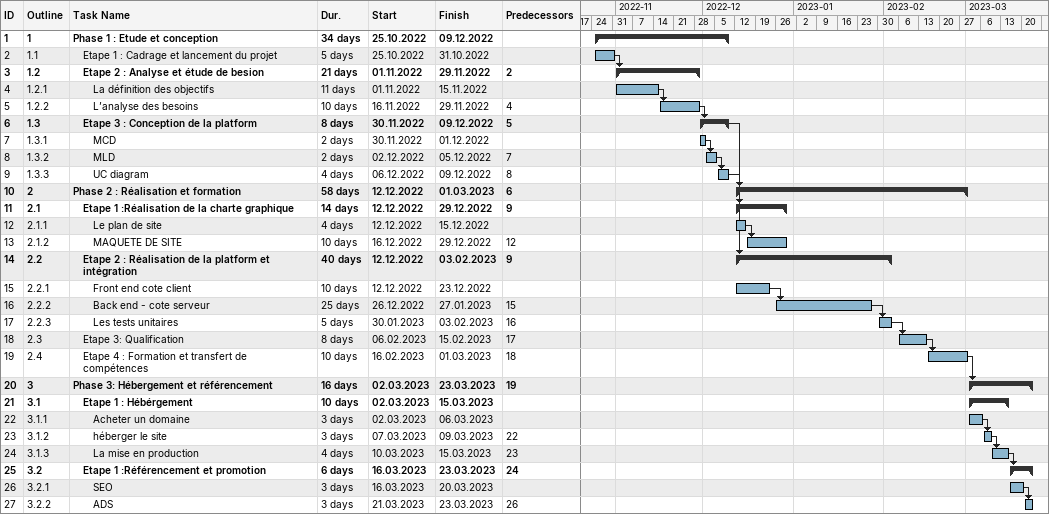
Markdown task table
| ID | WBS | Task | Duration | Start | Finish | Predecessors |
|---|---|---|---|---|---|---|
| 1 | 1 | **Phase 1 : Etude et conception** | 34d | 2022-10-25 | 2022-12-09 |  |
| 2 | 1.1 | Etape 1 : Cadrage et lancement du projet | 5d | 2022-10-25 | 2022-10-31 |  |
| 3 | 1.2 | **Etape 2 : Analyse et étude de besion** | 21d | 2022-11-01 | 2022-11-29 | 2 |
| 4 | 1.2.1 | La définition des objectifs | 11d | 2022-11-01 | 2022-11-15 |  |
| 5 | 1.2.2 | L’analyse des besoins | 10d | 2022-11-16 | 2022-11-29 | 4 |
| 6 | 1.3 | **Etape 3 : Conception de la platform** | 8d | 2022-11-30 | 2022-12-09 | 5 |
| 7 | 1.3.1 | MCD | 2d | 2022-11-30 | 2022-12-01 |  |
| 8 | 1.3.2 | MLD | 2d | 2022-12-02 | 2022-12-05 | 7 |
| 9 | 1.3.3 | UC diagram | 4d | 2022-12-06 | 2022-12-09 | 8 |
| 10 | 2 | **Phase 2 : Réalisation et formation** | 58d | 2022-12-12 | 2023-03-01 | 6 |
| 11 | 2.1 | **Etape 1 :Réalisation de la charte graphique** | 14d | 2022-12-12 | 2022-12-29 | 9 |
| 12 | 2.1.1 | Le plan de site | 4d | 2022-12-12 | 2022-12-15 |  |
| 13 | 2.1.2 | MAQUETE DE SITE | 10d | 2022-12-16 | 2022-12-29 | 12 |
| 14 | 2.2 | **Etape 2 : Réalisation de la platform et intégration** | 40d | 2022-12-12 | 2023-02-03 | 9 |
| 15 | 2.2.1 | Front end cote client | 10d | 2022-12-12 | 2022-12-23 |  |
| 16 | 2.2.2 | Back end - cote serveur | 25d | 2022-12-26 | 2023-01-27 | 15 |
| 17 | 2.2.3 | Les tests unitaires | 5d | 2023-01-30 | 2023-02-03 | 16 |
| 18 | 2.3 | Etape 3: Qualification | 8d | 2023-02-06 | 2023-02-15 | 17 |
| 19 | 2.4 | Etape 4 : Formation et transfert de compétences | 10d | 2023-02-16 | 2023-03-01 | 18 |
| 20 | 3 | **Phase 3: Hébergement et référencement** | 16d | 2023-03-02 | 2023-03-23 | 19 |
| 21 | 3.1 | **Etape 1 : Hébérgement** | 10d | 2023-03-02 | 2023-03-15 |  |
| 22 | 3.1.1 | Acheter un domaine | 3d | 2023-03-02 | 2023-03-06 |  |
| 23 | 3.1.2 | héberger le site | 3d | 2023-03-07 | 2023-03-09 | 22 |
| 24 | 3.1.3 | La mise en production | 4d | 2023-03-10 | 2023-03-15 | 23 |
| 25 | 3.2 | **Etape 1 :Référencement et promotion** | 6d | 2023-03-16 | 2023-03-23 | 24 |
| 26 | 3.2.1 | SEO | 3d | 2023-03-16 | 2023-03-20 |  |
| 27 | 3.2.2 | ADS | 3d | 2023-03-21 | 2023-03-23 | 26 |
